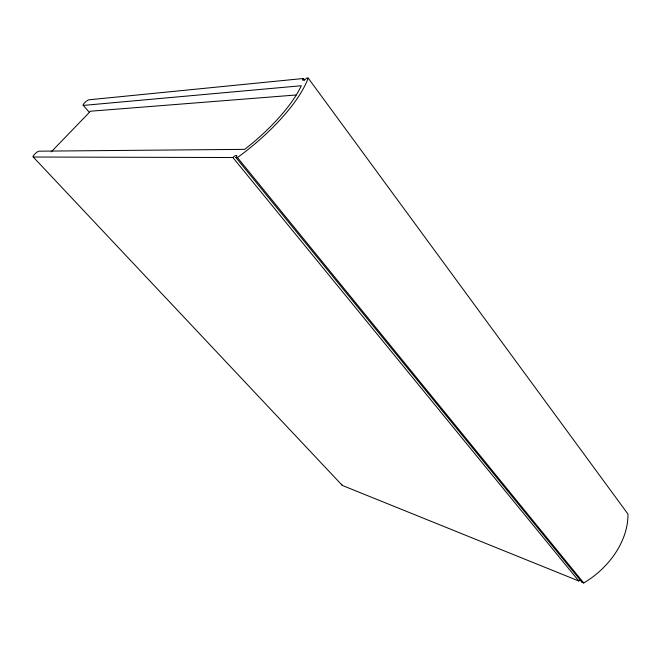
<?xml version="1.0" encoding="UTF-8"?>
<svg xmlns="http://www.w3.org/2000/svg" width="661" height="661" viewBox="0 0 661 661"><rect width="100%" height="100%" fill="white"/><g stroke="black" fill="none" stroke-linecap="round" stroke-linejoin="round"><path stroke-width="0.99" d="M51.203 151.89L90.499 111.213L296.169 94.986M303.325 78.502L89.02 99.794A4.148 1.033 -40.8 0 0 84.815 102.571A4.148 1.033 -40.8 0 0 83.377 105.405L301.284 85.74A93.358 30.984 -39.3 0 1 244.719 149.353L38.71 151.179A4.42 1.124 -41.7 0 0 34.736 154.096A4.222 1.074 -41.7 0 0 33.447 157.021L232.895 157.533A2.941 1.049 -39.6 0 1 236.225 155.492A2.941 1.049 -39.6 0 1 235.919 157.541L582.077 582.308L583.737 582.977A74.66 55.177 -37 0 0 627.95 514.035L308.158 78.023L306.539 78.18A2.867 0.975 -37.9 0 1 303.225 80.262A2.867 0.975 -37.9 0 1 303.325 78.502L304.547 80.163M235.919 157.541L237.439 157.541A99.728 33.091 -39.3 0 0 308.158 78.023M580.573 579.788A2.165 1.694 -37.6 0 0 578.772 580.978L342.588 485.554A3.363 2.016 -43.9 0 1 341.77 484.216M33.141 156.921L342.142 485.257M83.146 105.281L89.276 112.238M232.895 157.533L578.772 580.978M237.439 157.541L583.737 582.977M582.316 581.829A2.165 1.694 -37.6 0 1 582.077 582.308"/></g></svg>
